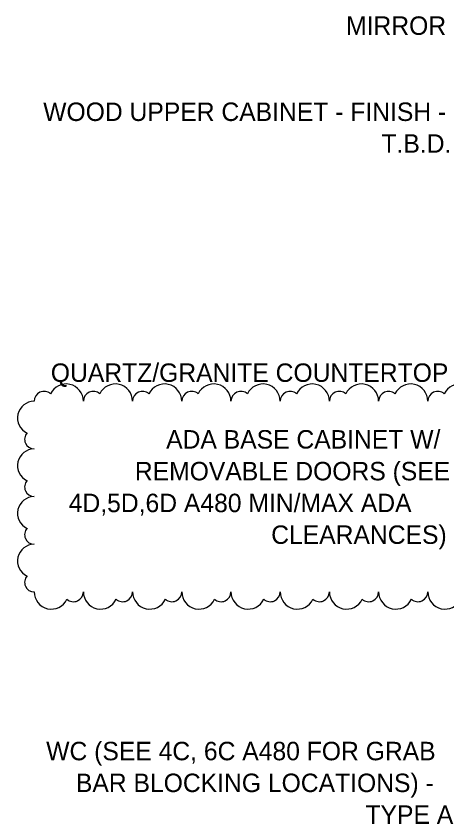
# Model space of a CAD drawing. Header units: inches. Extents: x 2071 to 4741, y -19 to 12114.
# Drawn here: x 3131.7 to 3201.9, y -2.9 to 128.4 of the extents above; entities that cross this region are included whole.
import ezdxf

# ---------------------------------------------------------------- set-up
doc = ezdxf.new("R2010")
doc.units = ezdxf.units.IN
doc.header["$MEASUREMENT"] = 0
doc.layers.add('G-ANNO-REVC', color=71, linetype='Continuous', lineweight=20)
doc.layers.add('G-ANNO-TEXT', color=231, linetype='Continuous', lineweight=9)
doc.styles.add('Century Gothic', font='ufonts.com_century-gothic.ttf', dxfattribs={"height": 3})

# ---------------------------------------------------------------- blocks, each defined once
blk = doc.blocks.new('Family - ___-3218075-1ST FLOOR - 2BD - ADA TYPE A - BATH LAV WALL')
at = {"layer": 'G-ANNO-REVC'}
for centre, radius, start, end in [((11693.03, 65.79), 2.8, 0, 154.7912), ((11701.03, 65.79), 2.8, 0, 154.7912), ((11709.03, 65.79), 2.8, 0, 154.7912), ((11717.03, 65.79), 2.8, 0, 154.7912), ((11725.03, 65.79), 2.8, 0, 154.7912), ((11733.03, 65.79), 2.8, 0, 154.7912), ((11741.03, 65.79), 2.8, 0, 154.7912), ((11749.03, 65.79), 2.8, 0, 154.7912), ((11757.03, 65.79), 2.8, 0, 154.7912), ((11689.43, 65.79), 1.6, 48.1897, 180), ((11697.43, 65.79), 1.6, 48.1897, 180), ((11705.43, 65.79), 1.6, 48.1897, 180), ((11713.43, 65.79), 1.6, 48.1897, 180), ((11721.43, 65.79), 1.6, 48.1897, 180), ((11729.43, 65.79), 1.6, 48.1897, 180), ((11737.43, 65.79), 1.6, 48.1897, 180), ((11745.43, 65.79), 1.6, 48.1897, 180), ((11753.43, 65.79), 1.6, 48.1897, 180), ((11687.83, 63.07), 2.71, 90, 244.7912), ((11759.83, 64.24), 1.55, 318.1897, 90), ((11759.83, 60.75), 2.71, 270, 64.7912), ((11687.83, 59.59), 1.55, 138.1897, 270), ((11687.83, 55.32), 2.71, 90, 244.7912), ((11759.83, 56.49), 1.55, 318.1897, 90), ((11759.83, 53), 2.71, 270, 64.7912), ((11687.83, 51.84), 1.55, 138.1897, 270), ((11687.83, 47.57), 2.71, 90, 244.7912), ((11759.83, 48.74), 1.55, 318.1897, 90), ((11759.83, 45.25), 2.71, 270, 64.7912), ((11687.83, 44.09), 1.55, 138.1897, 270), ((11687.83, 39.82), 2.71, 90, 244.7912), ((11759.83, 40.99), 1.55, 318.1897, 90), ((11759.83, 37.5), 2.71, 270, 64.7912), ((11687.83, 36.34), 1.55, 138.1897, 270), ((11690.63, 34.79), 2.8, 180, 334.7912), ((11694.23, 34.79), 1.6, 228.1897, 360), ((11698.63, 34.79), 2.8, 180, 334.7912), ((11702.23, 34.79), 1.6, 228.1897, 360), ((11706.63, 34.79), 2.8, 180, 334.7912), ((11710.23, 34.79), 1.6, 228.1897, 360), ((11714.63, 34.79), 2.8, 180, 334.7912), ((11718.23, 34.79), 1.6, 228.1897, 360), ((11722.63, 34.79), 2.8, 180, 334.7912), ((11726.23, 34.79), 1.6, 228.1897, 360), ((11730.63, 34.79), 2.8, 180, 334.7912), ((11734.23, 34.79), 1.6, 228.1897, 360), ((11738.63, 34.79), 2.8, 180, 334.7912), ((11742.23, 34.79), 1.6, 228.1897, 360), ((11746.63, 34.79), 2.8, 180, 334.7912), ((11750.23, 34.79), 1.6, 228.1897, 360), ((11754.63, 34.79), 2.8, 180, 334.7912), ((11758.23, 34.79), 1.6, 228.1897, 360)]:
    blk.add_arc(centre, radius, start, end, dxfattribs=at)

msp = doc.modelspace()

# ---------------------------------------------------------------- block references
at = {"layer": 'G-ANNO-REVC'}
msp.add_blockref('Family - ___-3218075-1ST FLOOR - 2BD - ADA TYPE A - BATH LAV WALL', (-8553.19, 0), dxfattribs=at)

# ---------------------------------------------------------------- texts
at = {"layer": 'G-ANNO-TEXT', "char_height": 3, "attachment_point": 1, "style": 'Century Gothic'}
for s, insert, width in [('MIRROR', (3185.35, 128.35), 20.2), ('WOOD UPPER CABINET - FINISH -', (3136.11, 114.35), 79.891), ('T.B.D.', (3191.11, 109.19), 13.231), ('QUARTZ/GRANITE COUNTERTOP', (3137.35, 71.93), 78.376), ('ADA BASE CABINET W/', (3156.1, 61.09), 55.651), ('REMOVABLE DOORS (SEE', (3151.01, 55.92), 61.812), ('4D,5D,6D A480 MIN/MAX ADA', (3140.26, 50.75), 74.841), ('CLEARANCES)', (3173.18, 45.59), 34.946), ('WC (SEE 4C, 6C A480 FOR GRAB', (3136.6, 10.41), 79.285), ('BAR BLOCKING LOCATIONS) -', (3141.43, 5.24), 73.427), ('TYPE A', (3188.51, 0.07), 16.362)]:
    msp.add_mtext(s, dxfattribs=dict(at, insert=insert, width=width))

doc.saveas('drawing.dxf')
